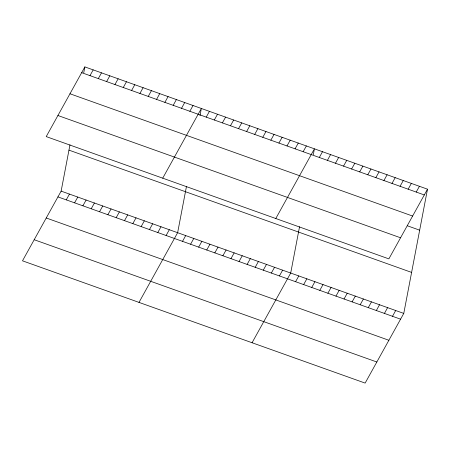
<?xml version="1.0" encoding="UTF-8"?>
<svg xmlns="http://www.w3.org/2000/svg" width="450" height="450" viewBox="0 0 450 450"><rect width="100%" height="100%" fill="white"/><g stroke="black" fill="none" stroke-linecap="round" stroke-linejoin="round"><path stroke-width="0.67" d="M427.5 189.18L388.868 258.874L46.226 136.597L84.859 66.904L427.5 189.18L403.774 313.402L365.141 383.096L22.5 260.82L61.133 191.126L69.986 144.771M83.739 72.759L84.859 66.904M186.486 186.345L177.632 232.701L138.999 302.394M199.991 115.633L201.358 108.478L162.726 178.172M299.554 226.693L290.7 273.054L252.067 342.748M313.312 154.682L314.426 148.826L275.794 218.52M89.983 75.639L93.184 69.874M98.302 78.609L101.503 72.844M106.627 81.579L109.823 75.808M114.947 84.549L118.147 78.778M123.266 87.519L126.467 81.748M66.257 199.868L69.452 194.096M131.591 90.489L134.786 84.718M74.576 202.832L77.777 197.066M139.911 93.459L143.111 87.688M82.901 205.802L86.096 200.036M148.23 96.429L151.431 90.658M91.221 208.772L94.416 203.006M156.555 99.399L159.75 93.628M99.54 211.742L102.741 205.976M164.874 102.369L168.075 96.598M107.865 214.712L111.06 208.946M173.194 105.334L176.394 99.568M116.184 217.682L119.379 211.911M181.519 108.304L184.714 102.538M124.504 220.652L127.704 214.881M189.838 111.274L193.039 105.508M132.829 223.622L136.024 217.851M141.148 226.592L144.343 220.821M206.235 117.129L209.436 111.358M149.468 229.562L152.668 223.791M214.312 120.009L217.513 114.238M157.792 232.532L160.987 226.761M222.39 122.889L225.585 117.124M166.112 235.502L169.307 229.731M230.468 125.775L233.662 120.004M238.539 128.655L241.74 122.889M182.509 241.352L185.709 235.581M246.617 131.541L249.817 125.769M190.586 244.232L193.781 238.466M254.694 134.421L257.895 128.649M198.664 247.118L201.859 241.346M262.772 137.301L265.967 131.535M206.741 249.998L209.936 244.232M270.849 140.186L274.044 134.415M214.813 252.883L218.014 247.112M278.927 143.066L282.122 137.301M222.891 255.763L226.091 249.992M286.999 145.952L290.199 140.181M230.968 258.643L234.169 252.877M295.076 148.832L298.277 143.061M239.046 261.529L242.241 255.757M303.154 151.712L306.354 145.946M247.123 264.409L250.318 258.643M255.195 267.294L258.396 261.523M319.309 157.477L322.504 151.712M263.273 270.174L266.473 264.403M327.386 160.363L330.581 154.592M271.35 273.054L274.551 267.289M335.458 163.243L338.659 157.472M279.428 275.94L282.623 270.169M343.536 166.123L346.736 160.357M351.613 169.009L354.814 163.237M295.582 281.706L298.777 275.934M359.691 171.889L362.886 166.123M303.654 284.586L306.855 278.814M367.768 174.774L370.963 169.003M311.732 287.466L314.933 281.7M375.846 177.654L379.041 171.883M319.809 290.351L323.01 284.58M383.918 180.534L387.118 174.769M327.887 293.231L331.082 287.466M391.995 183.42L395.196 177.649M335.964 296.117L339.159 290.346M400.072 186.3L403.273 180.534M344.042 298.997L347.237 293.226M408.15 189.186L411.345 183.414M352.114 301.877L355.314 296.111M416.228 192.066L419.423 186.294M360.191 304.762L363.392 298.991M368.269 307.642L371.469 301.877M376.346 310.528L379.541 304.757M384.424 313.408L387.619 307.637M392.501 316.288L395.696 310.522M81.664 72.669L424.299 194.946M69.969 93.769L412.611 216.045M407.244 225.737L419.67 230.175M57.921 115.504L400.562 237.78M68.962 150.131L411.604 272.407M61.133 191.126L403.774 313.402M57.938 196.898L400.573 319.174M46.243 217.991L388.879 340.267M34.194 239.726L376.836 362.002"/></g></svg>
